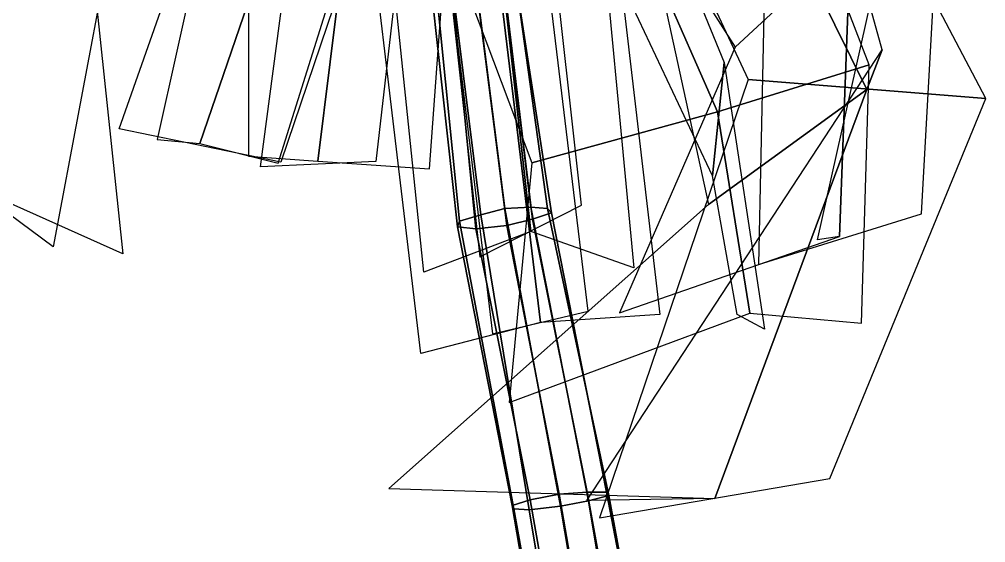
# Model space of a CAD drawing. Header units: metres. Extents: x -2.3 to 0.95, y -0.16 to 4.21.
# Drawn here: x -1.195 to 0.498, y 1.484 to 2.4 of the extents above; entities that cross this region are included whole.
import ezdxf

# ---------------------------------------------------------------- set-up
doc = ezdxf.new("R2010")
doc.units = ezdxf.units.M

msp = doc.modelspace()

# ---------------------------------------------------------------- linework, layer by layer
at = {"layer": 'coconut_palm6_leaves'}
for points in [[(-0.339679, 3.059596, 2.757282), (-0.490614, 2.881978, 2.473991), (-0.366224, 1.849254, 2.312545), (-0.198355, 1.888958, 2.636314)], [(-0.317329, 3.036378, 2.644268), (-0.482272, 2.838722, 2.399511), (-0.388072, 1.984455, 2.362778), (-0.209981, 2.075029, 2.656053)], [(0.12787, 3.027366, 1.942926), (0.036481, 2.790255, 1.796433), (0.289892, 2.277822, 2.029325), (0.316349, 2.347044, 2.285274)], [(-0.624406, 2.92858, 2.627601), (-0.415149, 2.970805, 2.615626), (-0.282292, 1.869126, 2.474428), (-0.491917, 1.815004, 2.129934)], [(-0.415149, 2.970805, 2.615626), (-0.160489, 2.631942, 2.497681), (-0.0731, 1.883566, 1.809037), (-0.282292, 1.869126, 2.474428)], [(-0.58884, 2.944395, 2.542307), (-0.399698, 2.936716, 2.522428), (-0.298907, 2.028768, 2.509596), (-0.486109, 1.957352, 2.321328)], [(-0.399698, 2.936716, 2.522428), (-0.185386, 2.673593, 2.430752), (-0.118597, 1.965035, 2.028405), (-0.298907, 2.028768, 2.509596)], [(-0.027713, 2.887346, 1.616489), (-0.150858, 2.681011, 1.538958), (0.058737, 2.351674, 1.684436), (0.261149, 2.539196, 1.778744)], [(0.249278, 2.73467, 1.694848), (-0.176415, 2.846654, 1.897392), (0.081807, 2.295039, 2.152211), (0.497857, 2.261583, 1.90613)], [(-0.179346, 2.547196, 1.000819), (-0.170438, 2.838125, 1.435224), (0.039759, 2.324861, 1.340734), (0.01951, 2.126297, 0.869743)], [(0.100167, 2.823313, 1.182868), (-0.176259, 2.703798, 1.208105), (0.028031, 2.238638, 1.09827), (0.293688, 2.320498, 1.177998)], [(-1.375693, 2.78859, 1.948897), (-1.041332, 2.50477, 1.867225), (-1.135703, 2.002105, 2.064397), (-1.465194, 2.246269, 2.241121)], [(0.036481, 2.790255, 1.796433), (-0.089243, 2.542115, 1.653426), (0.012255, 2.075817, 1.83615), (0.289892, 2.277822, 2.029325)], [(-0.176259, 2.703798, 1.208105), (-0.458389, 2.577286, 1.25942), (-0.297029, 2.148799, 1.212913), (0.028031, 2.238638, 1.09827)], [(0.347537, 2.659019, 1.947132), (0.261149, 2.539196, 1.778744), (0.241909, 2.019818, 1.973722), (0.202967, 2.014471, 2.225412)], [(-1.207973, 2.64228, 1.915153), (-1.07932, 2.608647, 2.173331), (-1.013669, 1.989883, 2.388324), (-1.299669, 2.117838, 2.158156)], [(0.411285, 2.523388, 1.625217), (0.112066, 2.546431, 1.935274), (0.099721, 1.970897, 2.129465), (0.385212, 2.059659, 1.817783)], [(0.261149, 2.539196, 1.778744), (0.058737, 2.351674, 1.684436), (-0.14341, 1.886181, 1.889919), (0.241909, 2.019818, 1.973722)], [(-0.91503, 2.507414, 1.260464), (-0.633152, 2.457649, 1.432828), (-0.737015, 2.150235, 1.389874), (-1.019939, 2.208515, 1.250176)], [(-0.774594, 2.486633, 1.34725), (-0.882191, 2.510764, 1.511597), (-0.953826, 2.18981, 1.528336), (-0.878928, 2.183049, 1.321004)], [(-0.727897, 2.477653, 0.935413), (-0.528892, 2.512982, 1.135372), (-0.570433, 2.151472, 1.121114), (-0.772615, 2.14202, 0.946922)], [(-0.629038, 2.500553, 1.033239), (-0.793587, 2.493245, 1.164819), (-0.793776, 2.160553, 1.278607), (-0.672166, 2.151973, 1.032845)], [(-0.451891, 2.475055, 0.976988), (-0.629038, 2.500553, 1.033239), (-0.672166, 2.151973, 1.032845), (-0.476341, 2.138754, 1.039987)], [(-0.64945, 2.442651, 1.224123), (-0.774594, 2.486633, 1.34725), (-0.878928, 2.183049, 1.321004), (-0.741866, 2.148513, 1.218819)], [(0.316349, 2.347044, 2.285274), (0.289892, 2.277822, 2.029325), (0.023151, 1.561224, 2.128229), (-0.200984, 1.557473, 2.43242)], [(0.01951, 2.126297, 0.869743), (0.039759, 2.324861, 1.340734), (0.110309, 1.85796, 1.446121), (0.062534, 1.883577, 0.938279)], [(0.293688, 2.320498, 1.177998), (0.028031, 2.238638, 1.09827), (0.084609, 1.885533, 1.191759), (0.280352, 1.868229, 1.518018)], [(0.497857, 2.261583, 1.90613), (0.081807, 2.295039, 2.152211), (-0.178654, 1.527293, 2.257933), (0.22483, 1.596176, 1.998628)], [(0.289892, 2.277822, 2.029325), (0.012255, 2.075817, 1.83615), (-0.547778, 1.578381, 1.945537), (0.023151, 1.561224, 2.128229)], [(0.028031, 2.238638, 1.09827), (-0.297029, 2.148799, 1.212913), (-0.336733, 1.729388, 1.562439), (0.084609, 1.885533, 1.191759)]]:
    msp.add_3dface(points, dxfattribs=at)
at = {"layer": 'coconut_palm6_trunk'}
for points in [[(-0.344552, 2.068962, 2.25818), (-0.386684, 2.05793, 2.231195), (-0.448564, 2.554799, 2.079185), (-0.408981, 2.572945, 2.104146)], [(-0.298962, 2.071638, 2.234066), (-0.344552, 2.068962, 2.25818), (-0.408981, 2.572945, 2.104146), (-0.359823, 2.572024, 2.087124)], [(-0.269894, 2.069324, 2.19585), (-0.298962, 2.071638, 2.234066), (-0.359823, 2.572024, 2.087124), (-0.337719, 2.555523, 2.046669)], [(-0.386684, 2.05793, 2.231195), (-0.42378, 2.046758, 2.198852), (-0.472854, 2.535878, 2.047888), (-0.448564, 2.554799, 2.079185)], [(-0.263032, 2.061682, 2.146452), (-0.269894, 2.069324, 2.19585), (-0.337719, 2.555523, 2.046669), (-0.335721, 2.536194, 2.006662)], [(-0.42378, 2.046758, 2.198852), (-0.427193, 2.036978, 2.145286), (-0.479883, 2.514089, 2.005418), (-0.472854, 2.535878, 2.047888)], [(-0.296088, 2.050366, 2.110048), (-0.263032, 2.061682, 2.146452), (-0.335721, 2.536194, 2.006662), (-0.352307, 2.513797, 1.96607)], [(-0.427193, 2.036978, 2.145286), (-0.395529, 2.03351, 2.098157), (-0.442227, 2.50564, 1.97668), (-0.479883, 2.514089, 2.005418)], [(-0.395529, 2.03351, 2.098157), (-0.34089, 2.03914, 2.083951), (-0.400698, 2.50549, 1.963783), (-0.442227, 2.50564, 1.97668)], [(-0.34089, 2.03914, 2.083951), (-0.296088, 2.050366, 2.110048), (-0.352307, 2.513797, 1.96607), (-0.400698, 2.50549, 1.963783)], [(-0.246798, 1.547551, 2.284722), (-0.301738, 1.541081, 2.272914), (-0.386684, 2.05793, 2.231195), (-0.344552, 2.068962, 2.25818)], [(-0.198026, 1.556831, 2.26525), (-0.246798, 1.547551, 2.284722), (-0.344552, 2.068962, 2.25818), (-0.298962, 2.071638, 2.234066)], [(-0.162555, 1.566573, 2.225329), (-0.198026, 1.556831, 2.26525), (-0.298962, 2.071638, 2.234066), (-0.269894, 2.069324, 2.19585)], [(-0.166181, 1.572404, 2.17077), (-0.162555, 1.566573, 2.225329), (-0.269894, 2.069324, 2.19585), (-0.263032, 2.061682, 2.146452)], [(-0.301738, 1.541081, 2.272914), (-0.328793, 1.543055, 2.223663), (-0.42378, 2.046758, 2.198852), (-0.386684, 2.05793, 2.231195)], [(-0.24939, 1.568665, 2.101432), (-0.200416, 1.572227, 2.130436), (-0.296088, 2.050366, 2.110048), (-0.34089, 2.03914, 2.083951)], [(-0.200416, 1.572227, 2.130436), (-0.166181, 1.572404, 2.17077), (-0.263032, 2.061682, 2.146452), (-0.296088, 2.050366, 2.110048)], [(-0.328793, 1.543055, 2.223663), (-0.331502, 1.548994, 2.170134), (-0.427193, 2.036978, 2.145286), (-0.42378, 2.046758, 2.198852)], [(-0.331502, 1.548994, 2.170134), (-0.300214, 1.558541, 2.12662), (-0.395529, 2.03351, 2.098157), (-0.427193, 2.036978, 2.145286)], [(-0.300214, 1.558541, 2.12662), (-0.24939, 1.568665, 2.101432), (-0.34089, 2.03914, 2.083951), (-0.395529, 2.03351, 2.098157)], [(-0.251519, 1.080366, 2.02812), (-0.219324, 1.100527, 1.990415), (-0.300214, 1.558541, 2.12662), (-0.331502, 1.548994, 2.170134)], [(-0.219324, 1.100527, 1.990415), (-0.171762, 1.120286, 1.958654), (-0.24939, 1.568665, 2.101432), (-0.300214, 1.558541, 2.12662)], [(-0.171762, 1.120286, 1.958654), (-0.11725, 1.116449, 1.985812), (-0.200416, 1.572227, 2.130436), (-0.24939, 1.568665, 2.101432)], [(-0.11725, 1.116449, 1.985812), (-0.076517, 1.105145, 2.026424), (-0.166181, 1.572404, 2.17077), (-0.200416, 1.572227, 2.130436)], [(-0.073148, 1.08236, 2.082288), (-0.116299, 1.062705, 2.115151), (-0.198026, 1.556831, 2.26525), (-0.162555, 1.566573, 2.225329)], [(-0.076517, 1.105145, 2.026424), (-0.073148, 1.08236, 2.082288), (-0.162555, 1.566573, 2.225329), (-0.166181, 1.572404, 2.17077)], [(-0.242166, 1.061436, 2.07652), (-0.251519, 1.080366, 2.02812), (-0.331502, 1.548994, 2.170134), (-0.328793, 1.543055, 2.223663)], [(-0.219316, 1.044204, 2.125319), (-0.242166, 1.061436, 2.07652), (-0.328793, 1.543055, 2.223663), (-0.301738, 1.541081, 2.272914)], [(-0.163087, 1.049627, 2.130978), (-0.219316, 1.044204, 2.125319), (-0.301738, 1.541081, 2.272914), (-0.246798, 1.547551, 2.284722)], [(-0.116299, 1.062705, 2.115151), (-0.163087, 1.049627, 2.130978), (-0.246798, 1.547551, 2.284722), (-0.198026, 1.556831, 2.26525)]]:
    msp.add_3dface(points, dxfattribs=at)

doc.saveas('drawing.dxf')
